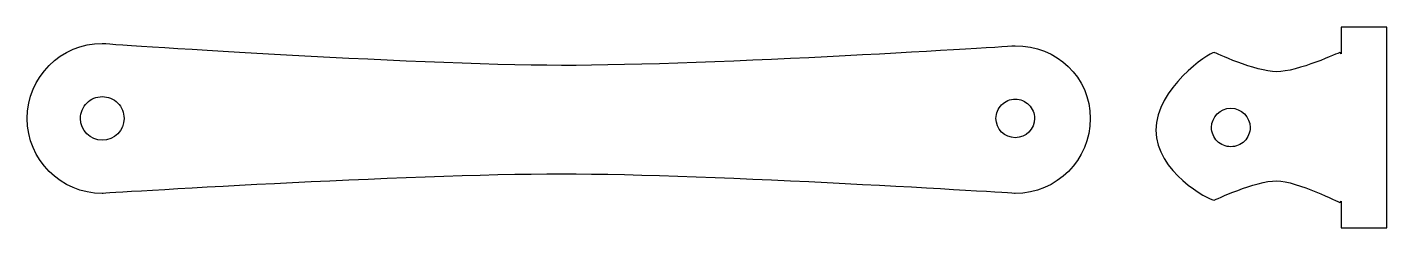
# Model space of a CAD drawing. Extents: x 0 to 134, y 0 to 20.
import ezdxf

# ---------------------------------------------------------------- set-up
doc = ezdxf.new("R2010")
doc.units = 0
doc.layers.add('Layer_1', color=7, linetype='CONTINUOUS')

msp = doc.modelspace()

# ---------------------------------------------------------------- linework, layer by layer
at = {"layer": 'Layer_1', "color": 7}
for p, q in [((134.126045, 19.899826), (129.627095, 19.899826)), ((129.627095, 19.899826), (129.627095, 17.276731)), ((134.126045, 0.1), (134.126045, 19.899826)), ((5.350001, 10.895957), (5.350001, 10.895957)), ((95.600045, 10.895958), (95.600045, 10.895958)), ((104.900045, 10.89593), (104.900045, 10.89593)), ((120.649705, 9.999819), (120.649705, 9.999819)), ((129.627095, 2.722579), (129.627095, 0.1)), ((129.627095, 0.1), (134.126045, 0.1))]:
    msp.add_line(p, q, dxfattribs=at)
for points in [[(0.1, 10.89593), (0.099979, 14.982853), (3.413099, 18.296167), (7.500021, 18.296167)], [(7.500021, 18.296167), (7.500021, 18.296167), (37.665087, 16.196198), (52.772708, 16.161541)], [(52.772708, 16.161541), (67.693891, 16.127311), (97.495895, 18.064657), (97.495895, 18.064657)], [(97.495895, 18.064657), (101.582815, 18.064657), (104.900065, 14.982852), (104.900045, 10.89593)], [(117.126565, 17.39972), (116.566225, 17.39972), (111.359475, 13.829716), (111.359475, 9.742824)], [(123.258495, 15.496993), (121.212715, 15.500893), (117.126565, 17.39972), (117.126565, 17.39972)], [(129.466385, 17.39972), (129.466385, 17.39972), (125.329545, 15.493093), (123.258495, 15.496993)], [(129.627095, 17.276731), (129.581795, 17.356101), (129.529095, 17.39972), (129.466385, 17.39972)], [(5.350001, 10.895957), (5.349998, 11.466174), (5.576514, 12.013038), (5.979717, 12.416244)], [(5.979717, 12.416244), (6.382921, 12.819449), (6.929783, 13.045968), (7.500001, 13.045968)], [(7.500001, 13.045968), (8.070218, 13.045968), (8.617081, 12.819449), (9.020284, 12.416244)], [(9.020284, 12.416244), (9.423488, 12.013038), (9.650004, 11.466174), (9.650001, 10.895957)], [(95.600045, 10.895958), (95.600042, 11.399871), (95.800219, 11.883146), (96.156538, 12.239467)], [(96.156538, 12.239467), (96.512858, 12.595789), (96.996132, 12.795968), (97.500045, 12.795968)], [(97.500045, 12.795968), (98.003958, 12.795968), (98.487232, 12.595789), (98.843551, 12.239467)], [(98.843551, 12.239467), (99.199871, 11.883146), (99.400047, 11.399871), (99.400045, 10.895958)], [(7.500023, 3.495968), (3.413128, 3.495967), (0.100021, 6.809037), (0.1, 10.89593)], [(7.500001, 8.745968), (6.312593, 8.745968), (5.350007, 9.708549), (5.350001, 10.895957)], [(9.650001, 10.895957), (9.649995, 9.708549), (8.687409, 8.745968), (7.500001, 8.745968)], [(97.500045, 8.995968), (96.450708, 8.995968), (95.60005, 9.846621), (95.600045, 10.895958)], [(99.400045, 10.895958), (99.400039, 9.846621), (98.549382, 8.995968), (97.500045, 8.995968)], [(104.900045, 10.89593), (104.900025, 6.809038), (101.586935, 3.495968), (97.500045, 3.495968)], [(116.849705, 9.999819), (116.84971, 11.049156), (117.700368, 11.899809), (118.749705, 11.899809)], [(118.749705, 11.899809), (119.799042, 11.899809), (120.649699, 11.049156), (120.649705, 9.999819)], [(111.359475, 9.742824), (111.359475, 5.655901), (116.567255, 2.831101), (117.127595, 2.831101)], [(117.406198, 8.65631), (117.049879, 9.012631), (116.849702, 9.495906), (116.849705, 9.999819)], [(120.649705, 9.999819), (120.649707, 9.495906), (120.449531, 9.012631), (120.093211, 8.65631)], [(118.749705, 8.099809), (118.245792, 8.099809), (117.762518, 8.299988), (117.406198, 8.65631)], [(120.093211, 8.65631), (119.736892, 8.299988), (119.253618, 8.099809), (118.749705, 8.099809)], [(52.776846, 5.399084), (37.671246, 5.402984), (7.500023, 3.495968), (7.500023, 3.495968)], [(97.500045, 3.495968), (97.500045, 3.495968), (67.698061, 5.395184), (52.776846, 5.399084)], [(117.127595, 2.831101), (117.127595, 2.831101), (121.213235, 4.768573), (123.259005, 4.734344)], [(123.259005, 4.734344), (125.330345, 4.699684), (129.466385, 2.59959), (129.466385, 2.59959)], [(129.466385, 2.59959), (129.529085, 2.59959), (129.581825, 2.64321), (129.627095, 2.722579)]]:
    msp.add_open_spline(points, degree=3, dxfattribs=at)

doc.saveas('drawing.dxf')
